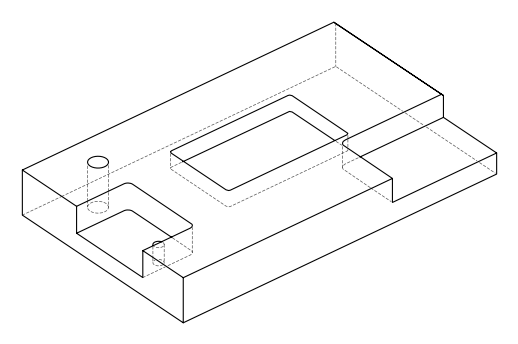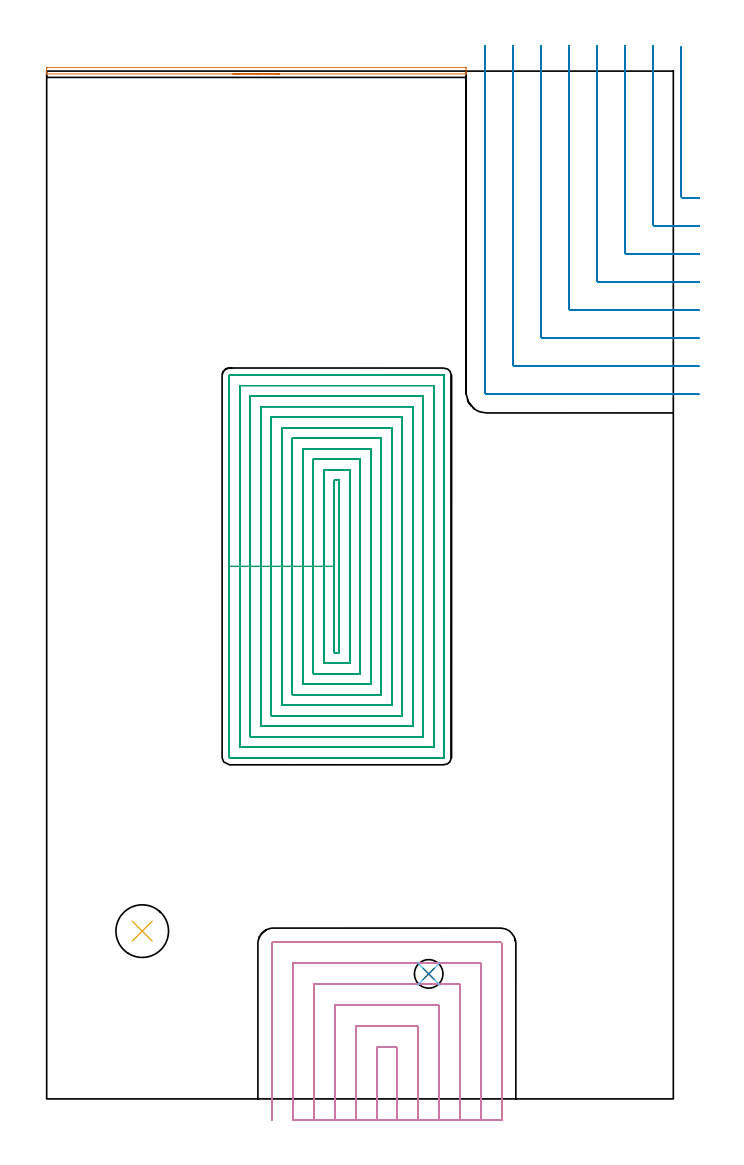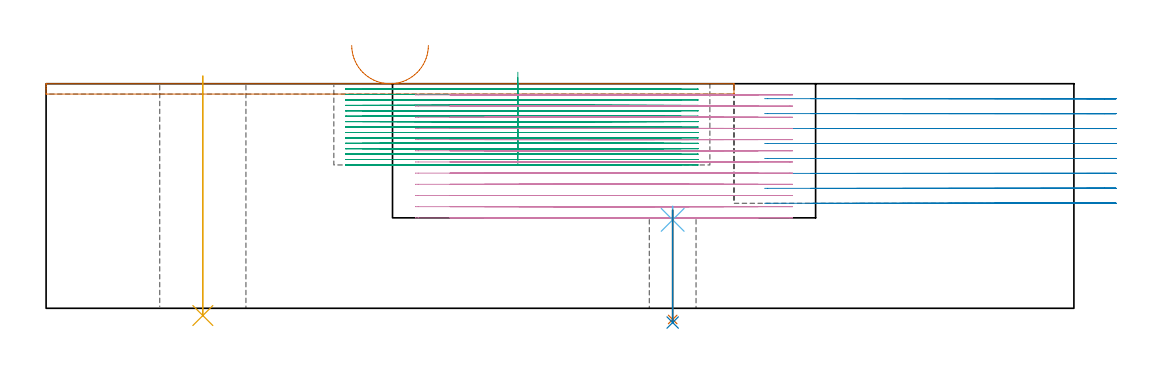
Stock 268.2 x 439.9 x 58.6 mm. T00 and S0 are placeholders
(PLAN: 8 operations, 7 tool changes, 172.9 min)
(1 AREA_MILL | FG_CHAMFER_SURFACE | UGT0205_001 | 1.59 min | 663 mm3)
(2 MILL_CORNER_NOTCH_RECTANGULAR | CORNER_NOTCH_RECTANGULAR | UGT0201_008 | Follow Part, ap 4, ae 75% | 21.92 min | 404373 mm3)
(3 MILL_RECTANGULAR_POCKET | POCKET_RECTANGULAR_STRAIGHT | UGT0201_014 | Follow Part, ap 1.5, ae 75% | 111.96 min | 353016 mm3)
(4 MILL_SLOT | SLOT_PARTIAL_RECTANGULAR | NXT0201_011 | Follow Part, ap 3, ae 75% | 36.86 min | 281877 mm3)
(5 INDEXABLE_INSERT_DRILL_THROUGH_HOLE_FROM_SOLID | STEP1HOLE | NXT0302_016 | 0.25 min | 23206 mm3)
(6 SPOT_DRILL | STEP1HOLE_1 | NXT0321_9005460120000 | 0.04 min | 6 mm3)
(7 DRILL_THROUGH_HOLE_INTO_CENTER | STEP1HOLE_1 | NXT0301_049 | 0.12 min | 1130 mm3)
(8 DRILL_TO_ENLARGE_THROUGH_HOLE | STEP1HOLE_1 | NXT0301_093 | 0.13 min | 1651 mm3)
(TOOL UGT0205_001 | Chamfer Mill 20 x 3 x 45 deg. | D20 FL50 Z2)
(TOOL UGT0201_008 | End Mill 16 mm | D16 FL32 Z4)
(TOOL UGT0201_014 | End mill 6 mm | D6 FL24 Z4)
(TOOL NXT0201_011 | ENDMILL 12mm [2P460-1200-NA 1630] | D12 FL38 Z6)
(TOOL NXT0302_016 | Index. Insert Drill 22.5mm [880-D2250L25-03] | D22.5 PA176 FL68 Z2)
(TOOL NXT0321_9005460120000 | NC Spot Drill, 142deg, 12mm, Carbide, Uncoated | D12 PA142 FL30 Z2)
(TOOL NXT0301_049 | Carbide Drill 7.8mm [860.1-0780-039A1-MM 2214] | D7.8 PA140 FL53 Z2)
(TOOL NXT0301_093 | Carbide Drill 12.2mm [860.1-1220-037A1-MM 2214] | D12.2 PA140 FL60 Z2)
(OP 1 AREA_MILL)
G17 G21 G94 G90
T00 M6
G54
G17 G0 G90 X99.75 Y438.7 S1061 M3
G43 Z68.6 H0
G94 G1 X99.712 Z67.728 F250.
X99.598 Z66.863
X99.409 Z66.012
X99.147 Z65.18
X98.813 Z64.374
X98.41 Z63.6
X97.942 Z62.864
X97.41 Z62.172
X96.821 Z61.529
X96.178 Z60.939
X95.486 Z60.408
X94.75 Z59.94
X93.976 Z59.537
X93.17 Z59.203
X92.338 Z58.941
X91.486 Z58.752
X90.622 Z58.638
X89.75 Z58.6
X0.147
X0.008 Y438.702 Z58.588
X0. Y438.708 Z58.582
Y439.009 Z58.29
Y439.467 Z57.832
Y440.05 Z57.245
Y441.224 Z56.073
X0.002 Y441.391 Z55.905
X0.147 Y441.4 Z55.9
X179.143
X179.353 Y441.397 Z55.903
X179.498 Y441.391 Z55.905
X179.5 Y441.224 Z56.073
Y440.05 Z57.245
Y439.467 Z57.832
Y439.009 Z58.29
Y438.708 Z58.582
X179.492 Y438.702 Z58.588
X179.353 Y438.7 Z58.6
X89.75
X88.878 Z58.638
X88.014 Z58.752
X87.162 Z58.941
X86.33 Z59.203
X85.524 Z59.537
X84.75 Z59.94
X84.014 Z60.408
X83.322 Z60.939
X82.679 Z61.529
X82.09 Z62.172
X81.558 Z62.864
X81.09 Z63.6
X80.687 Z64.374
X80.353 Z65.18
X80.091 Z66.012
X79.902 Z66.863
X79.788 Z67.728
X79.75 Z68.6
M5
M2
(OP 2 MILL_CORNER_NOTCH_RECTANGULAR)
G17 G21 G94 G90
T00 M6
G54
G17 G0 G90 X271.5 Y450.188 S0 M3
G43 Z68.6 H0
Z54.7
G94 G1 Y447.188 F250.
Y386.393 F500.
G3 X272.293 Y385.6 R0.8
G1 X276.2
X279.2 F250.
G0 Z68.6
X259.5 Y450.9
Z54.7
G1 Y447.9
Y374.394 F500.
G3 X260.294 Y373.6 R0.8
G1 X276.2
X279.2 F250.
G0 Z68.6
X247.5 Y450.9
Z54.7
G1 Y447.9
Y362.394 F500.
G3 X248.294 Y361.6 R0.8
G1 X276.2
X279.2 F250.
G0 Z68.6
X235.5 Y450.9
Z54.7
G1 Y447.9
Y350.394 F500.
G3 X236.294 Y349.6 R0.8
G1 X276.2
X279.2 F250.
G0 Z68.6
X223.5 Y450.9
Z54.7
G1 Y447.9
Y338.395 F500.
G3 X224.295 Y337.6 R0.8
G1 X276.2
X279.2 F250.
G0 Z68.6
X211.5 Y450.9
Z54.7
G1 Y447.9
Y326.395 F500.
G3 X212.295 Y325.6 R0.8
G1 X276.2
X279.2 F250.
G0 Z68.6
X199.5 Y450.9
Z54.7
G1 Y447.9
Y314.395 F500.
G3 X200.295 Y313.6 R0.8
G1 X276.2
X279.2 F250.
G0 Z68.6
X187.5 Y450.9
Z54.7
G1 Y447.9
Y302.396 F500.
G3 X188.296 Y301.6 R0.8
G1 X276.2
X279.2 F250.
G0 Z68.6
X271.5 Y450.188
Z50.8
G1 Y447.188
Y386.393 F500.
G3 X272.293 Y385.6 R0.8
G1 X276.2
X279.2 F250.
G0 Z68.6
X259.5 Y450.9
Z50.8
G1 Y447.9
Y374.394 F500.
G3 X260.294 Y373.6 R0.8
G1 X276.2
X279.2 F250.
G0 Z68.6
X247.5 Y450.9
Z50.8
G1 Y447.9
Y362.394 F500.
G3 X248.294 Y361.6 R0.8
G1 X276.2
X279.2 F250.
G0 Z68.6
X235.5 Y450.9
Z50.8
G1 Y447.9
Y350.394 F500.
G3 X236.294 Y349.6 R0.8
G1 X276.2
X279.2 F250.
G0 Z68.6
X223.5 Y450.9
Z50.8
G1 Y447.9
Y338.395 F500.
G3 X224.295 Y337.6 R0.8
G1 X276.2
X279.2 F250.
G0 Z68.6
X211.5 Y450.9
Z50.8
G1 Y447.9
Y326.395 F500.
G3 X212.295 Y325.6 R0.8
G1 X276.2
X279.2 F250.
G0 Z68.6
X199.5 Y450.9
Z50.8
G1 Y447.9
Y314.395 F500.
G3 X200.295 Y313.6 R0.8
G1 X276.2
X279.2 F250.
G0 Z68.6
X187.5 Y450.9
Z50.8
G1 Y447.9
Y302.396 F500.
G3 X188.296 Y301.6 R0.8
G1 X276.2
X279.2 F250.
G0 Z68.6
X271.5 Y450.188
Z46.9
G1 Y447.188
Y386.393 F500.
G3 X272.293 Y385.6 R0.8
G1 X276.2
X279.2 F250.
G0 Z68.6
X259.5 Y450.9
Z46.9
G1 Y447.9
Y374.394 F500.
G3 X260.294 Y373.6 R0.8
G1 X276.2
X279.2 F250.
G0 Z68.6
X247.5 Y450.9
Z46.9
G1 Y447.9
Y362.394 F500.
G3 X248.294 Y361.6 R0.8
G1 X276.2
X279.2 F250.
G0 Z68.6
X235.5 Y450.9
Z46.9
G1 Y447.9
Y350.394 F500.
G3 X236.294 Y349.6 R0.8
G1 X276.2
X279.2 F250.
G0 Z68.6
X223.5 Y450.9
Z46.9
G1 Y447.9
Y338.395 F500.
G3 X224.295 Y337.6 R0.8
G1 X276.2
X279.2 F250.
G0 Z68.6
X211.5 Y450.9
Z46.9
G1 Y447.9
Y326.395 F500.
G3 X212.295 Y325.6 R0.8
G1 X276.2
X279.2 F250.
G0 Z68.6
X199.5 Y450.9
Z46.9
G1 Y447.9
Y314.395 F500.
G3 X200.295 Y313.6 R0.8
G1 X276.2
X279.2 F250.
G0 Z68.6
X187.5 Y450.9
Z46.9
G1 Y447.9
Y302.396 F500.
G3 X188.296 Y301.6 R0.8
G1 X276.2
X279.2 F250.
G0 Z68.6
X271.5 Y450.188
Z43.
G1 Y447.188
Y386.393 F500.
G3 X272.293 Y385.6 R0.8
G1 X276.2
X279.2 F250.
G0 Z68.6
X259.5 Y450.9
Z43.
G1 Y447.9
Y374.394 F500.
G3 X260.294 Y373.6 R0.8
G1 X276.2
X279.2 F250.
G0 Z68.6
X247.5 Y450.9
Z43.
G1 Y447.9
Y362.394 F500.
G3 X248.294 Y361.6 R0.8
G1 X276.2
X279.2 F250.
G0 Z68.6
X235.5 Y450.9
Z43.
G1 Y447.9
Y350.394 F500.
G3 X236.294 Y349.6 R0.8
G1 X276.2
X279.2 F250.
G0 Z68.6
X223.5 Y450.9
Z43.
G1 Y447.9
Y338.395 F500.
G3 X224.295 Y337.6 R0.8
G1 X276.2
X279.2 F250.
G0 Z68.6
X211.5 Y450.9
Z43.
G1 Y447.9
Y326.395 F500.
G3 X212.295 Y325.6 R0.8
G1 X276.2
X279.2 F250.
G0 Z68.6
X199.5 Y450.9
Z43.
G1 Y447.9
Y314.395 F500.
G3 X200.295 Y313.6 R0.8
G1 X276.2
X279.2 F250.
G0 Z68.6
X187.5 Y450.9
Z43.
G1 Y447.9
Y302.396 F500.
G3 X188.296 Y301.6 R0.8
G1 X276.2
X279.2 F250.
G0 Z68.6
X271.5 Y450.188
Z39.1
G1 Y447.188
Y386.393 F500.
G3 X272.293 Y385.6 R0.8
G1 X276.2
X279.2 F250.
G0 Z68.6
X259.5 Y450.9
Z39.1
G1 Y447.9
Y374.394 F500.
G3 X260.294 Y373.6 R0.8
G1 X276.2
X279.2 F250.
G0 Z68.6
X247.5 Y450.9
Z39.1
G1 Y447.9
Y362.394 F500.
G3 X248.294 Y361.6 R0.8
G1 X276.2
X279.2 F250.
G0 Z68.6
X235.5 Y450.9
Z39.1
G1 Y447.9
Y350.394 F500.
G3 X236.294 Y349.6 R0.8
G1 X276.2
X279.2 F250.
G0 Z68.6
X223.5 Y450.9
Z39.1
G1 Y447.9
Y338.395 F500.
G3 X224.295 Y337.6 R0.8
G1 X276.2
X279.2 F250.
G0 Z68.6
X211.5 Y450.9
Z39.1
G1 Y447.9
Y326.395 F500.
G3 X212.295 Y325.6 R0.8
G1 X276.2
X279.2 F250.
G0 Z68.6
X199.5 Y450.9
Z39.1
G1 Y447.9
Y314.395 F500.
G3 X200.295 Y313.6 R0.8
G1 X276.2
X279.2 F250.
G0 Z68.6
X187.5 Y450.9
Z39.1
G1 Y447.9
Y302.396 F500.
G3 X188.296 Y301.6 R0.8
G1 X276.2
X279.2 F250.
G0 Z68.6
X271.5 Y450.188
Z35.2
G1 Y447.188
Y386.393 F500.
G3 X272.293 Y385.6 R0.8
G1 X276.2
X279.2 F250.
G0 Z68.6
X259.5 Y450.9
Z35.2
G1 Y447.9
Y374.394 F500.
G3 X260.294 Y373.6 R0.8
G1 X276.2
X279.2 F250.
G0 Z68.6
X247.5 Y450.9
Z35.2
G1 Y447.9
Y362.394 F500.
G3 X248.294 Y361.6 R0.8
G1 X276.2
X279.2 F250.
G0 Z68.6
X235.5 Y450.9
Z35.2
G1 Y447.9
Y350.394 F500.
G3 X236.294 Y349.6 R0.8
G1 X276.2
X279.2 F250.
G0 Z68.6
X223.5 Y450.9
Z35.2
G1 Y447.9
Y338.395 F500.
G3 X224.295 Y337.6 R0.8
G1 X276.2
X279.2 F250.
G0 Z68.6
X211.5 Y450.9
Z35.2
G1 Y447.9
Y326.395 F500.
G3 X212.295 Y325.6 R0.8
G1 X276.2
X279.2 F250.
G0 Z68.6
X199.5 Y450.9
Z35.2
G1 Y447.9
Y314.395 F500.
G3 X200.295 Y313.6 R0.8
G1 X276.2
X279.2 F250.
G0 Z68.6
X187.5 Y450.9
Z35.2
G1 Y447.9
Y302.396 F500.
G3 X188.296 Y301.6 R0.8
G1 X276.2
X279.2 F250.
G0 Z68.6
X271.5 Y450.188
Z31.3
G1 Y447.188
Y386.393 F500.
G3 X272.293 Y385.6 R0.8
G1 X276.2
X279.2 F250.
G0 Z68.6
X259.5 Y450.9
Z31.3
G1 Y447.9
Y374.394 F500.
G3 X260.294 Y373.6 R0.8
G1 X276.2
X279.2 F250.
G0 Z68.6
X247.5 Y450.9
Z31.3
G1 Y447.9
Y362.394 F500.
G3 X248.294 Y361.6 R0.8
G1 X276.2
X279.2 F250.
G0 Z68.6
X235.5 Y450.9
Z31.3
G1 Y447.9
Y350.394 F500.
G3 X236.294 Y349.6 R0.8
G1 X276.2
X279.2 F250.
G0 Z68.6
X223.5 Y450.9
Z31.3
G1 Y447.9
Y338.395 F500.
G3 X224.295 Y337.6 R0.8
G1 X276.2
X279.2 F250.
G0 Z68.6
X211.5 Y450.9
Z31.3
G1 Y447.9
Y326.395 F500.
G3 X212.295 Y325.6 R0.8
G1 X276.2
X279.2 F250.
G0 Z68.6
X199.5 Y450.9
Z31.3
G1 Y447.9
Y314.395 F500.
G3 X200.295 Y313.6 R0.8
G1 X276.2
X279.2 F250.
G0 Z68.6
X187.5 Y450.9
Z31.3
G1 Y447.9
Y302.396 F500.
G3 X188.296 Y301.6 R0.8
G1 X276.2
X279.2 F250.
G0 Z68.6
X271.5 Y450.188
Z27.4
G1 Y447.188
Y386.393 F500.
G3 X272.293 Y385.6 R0.8
G1 X276.2
X279.2 F250.
G0 Z68.6
X259.5 Y450.9
Z27.4
G1 Y447.9
Y374.394 F500.
G3 X260.294 Y373.6 R0.8
G1 X276.2
X279.2 F250.
G0 Z68.6
X247.5 Y450.9
Z27.4
G1 Y447.9
Y362.394 F500.
G3 X248.294 Y361.6 R0.8
G1 X276.2
X279.2 F250.
G0 Z68.6
X235.5 Y450.9
Z27.4
G1 Y447.9
Y350.394 F500.
G3 X236.294 Y349.6 R0.8
G1 X276.2
X279.2 F250.
G0 Z68.6
X223.5 Y450.9
Z27.4
G1 Y447.9
Y338.395 F500.
G3 X224.295 Y337.6 R0.8
G1 X276.2
X279.2 F250.
G0 Z68.6
X211.5 Y450.9
Z27.4
G1 Y447.9
Y326.395 F500.
G3 X212.295 Y325.6 R0.8
G1 X276.2
X279.2 F250.
G0 Z68.6
X199.5 Y450.9
Z27.4
G1 Y447.9
Y314.395 F500.
G3 X200.295 Y313.6 R0.8
G1 X276.2
X279.2 F250.
G0 Z68.6
X187.5 Y450.9
Z27.4
G1 Y447.9
Y302.396 F500.
G3 X188.296 Y301.6 R0.8
G1 X276.2
X279.2 F250.
G0 Z68.6
M5
M2
(OP 3 MILL_RECTANGULAR_POCKET)
G17 G21 G94 G90
T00 M6
G54
G17 G0 G90 X123.1 Y244.371 S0 M3
G43 Z68.6 H0
Z61.6
G94 G1 Y227.9 Z57.187 F250.
Y191. F500.
X125.2
Y264.8
X123.1
Y227.9
X118.6
Y186.5
X129.7
Y269.3
X118.6
Y227.9
X114.1
Y182.
X134.2
Y273.8
X114.1
Y227.9
X109.6
Y177.5
X138.7
Y278.3
X109.6
Y227.9
X105.1
Y173.
X143.2
Y282.8
X105.1
Y227.9
X100.6
Y168.5
X147.7
Y287.3
X100.6
Y227.9
X96.1
Y164.
X152.2
Y291.8
X96.1
Y227.9
X91.6
Y159.5
X156.7
Y296.3
X91.6
Y227.9
X87.1
Y155.
X161.2
Y300.8
X87.1
Y227.9
X82.6
Y150.5
X165.7
Y305.3
X82.6
Y227.9
X78.1
Y146.2
G3 X78.3 Y146. R0.2
G1 X170.
G3 X170.2 Y146.2 R0.2
G1 Y309.6
G3 X170. Y309.8 R0.2
G1 X78.3
G3 X78.1 Y309.6 R0.2
G1 Y227.9
Y226.9
G0 X123.1 Y244.371 Z60.187
G1 Y227.9 Z55.773 F250.
Y191. F500.
X125.2
Y264.8
X123.1
Y227.9
X118.6
Y186.5
X129.7
Y269.3
X118.6
Y227.9
X114.1
Y182.
X134.2
Y273.8
X114.1
Y227.9
X109.6
Y177.5
X138.7
Y278.3
X109.6
Y227.9
X105.1
Y173.
X143.2
Y282.8
X105.1
Y227.9
X100.6
Y168.5
X147.7
Y287.3
X100.6
Y227.9
X96.1
Y164.
X152.2
Y291.8
X96.1
Y227.9
X91.6
Y159.5
X156.7
Y296.3
X91.6
Y227.9
X87.1
Y155.
X161.2
Y300.8
X87.1
Y227.9
X82.6
Y150.5
X165.7
Y305.3
X82.6
Y227.9
X78.1
Y146.2
G3 X78.3 Y146. R0.2
G1 X170.
G3 X170.2 Y146.2 R0.2
G1 Y309.6
G3 X170. Y309.8 R0.2
G1 X78.3
G3 X78.1 Y309.6 R0.2
G1 Y227.9
Y226.9
G0 X123.1 Y244.371 Z58.773
G1 Y227.9 Z54.36 F250.
Y191. F500.
X125.2
Y264.8
X123.1
Y227.9
X118.6
Y186.5
X129.7
Y269.3
X118.6
Y227.9
X114.1
Y182.
X134.2
Y273.8
X114.1
Y227.9
X109.6
Y177.5
X138.7
Y278.3
X109.6
Y227.9
X105.1
Y173.
X143.2
Y282.8
X105.1
Y227.9
X100.6
Y168.5
X147.7
Y287.3
X100.6
Y227.9
X96.1
Y164.
X152.2
Y291.8
X96.1
Y227.9
X91.6
Y159.5
X156.7
Y296.3
X91.6
Y227.9
X87.1
Y155.
X161.2
Y300.8
X87.1
Y227.9
X82.6
Y150.5
X165.7
Y305.3
X82.6
Y227.9
X78.1
Y146.2
G3 X78.3 Y146. R0.2
G1 X170.
G3 X170.2 Y146.2 R0.2
G1 Y309.6
G3 X170. Y309.8 R0.2
G1 X78.3
G3 X78.1 Y309.6 R0.2
G1 Y227.9
Y226.9
G0 X123.1 Y244.371 Z57.36
G1 Y227.9 Z52.947 F250.
Y191. F500.
X125.2
Y264.8
X123.1
Y227.9
X118.6
Y186.5
X129.7
Y269.3
X118.6
Y227.9
X114.1
Y182.
X134.2
Y273.8
X114.1
Y227.9
X109.6
Y177.5
X138.7
Y278.3
X109.6
Y227.9
X105.1
Y173.
X143.2
Y282.8
X105.1
Y227.9
X100.6
Y168.5
X147.7
Y287.3
X100.6
Y227.9
X96.1
Y164.
X152.2
Y291.8
X96.1
Y227.9
X91.6
Y159.5
X156.7
Y296.3
X91.6
Y227.9
X87.1
Y155.
X161.2
Y300.8
X87.1
Y227.9
X82.6
Y150.5
X165.7
Y305.3
X82.6
Y227.9
X78.1
Y146.2
G3 X78.3 Y146. R0.2
G1 X170.
G3 X170.2 Y146.2 R0.2
G1 Y309.6
G3 X170. Y309.8 R0.2
G1 X78.3
G3 X78.1 Y309.6 R0.2
G1 Y227.9
Y226.9
G0 X123.1 Y244.371 Z55.947
G1 Y227.9 Z51.533 F250.
Y191. F500.
X125.2
Y264.8
X123.1
Y227.9
X118.6
Y186.5
X129.7
Y269.3
X118.6
Y227.9
X114.1
Y182.
X134.2
Y273.8
X114.1
Y227.9
X109.6
Y177.5
X138.7
Y278.3
X109.6
Y227.9
X105.1
Y173.
X143.2
Y282.8
X105.1
Y227.9
X100.6
Y168.5
X147.7
Y287.3
X100.6
Y227.9
X96.1
Y164.
X152.2
Y291.8
X96.1
Y227.9
X91.6
Y159.5
X156.7
Y296.3
X91.6
Y227.9
X87.1
Y155.
X161.2
Y300.8
X87.1
Y227.9
X82.6
Y150.5
X165.7
Y305.3
X82.6
Y227.9
X78.1
Y146.2
G3 X78.3 Y146. R0.2
G1 X170.
G3 X170.2 Y146.2 R0.2
G1 Y309.6
G3 X170. Y309.8 R0.2
G1 X78.3
G3 X78.1 Y309.6 R0.2
G1 Y227.9
Y226.9
G0 X123.1 Y244.371 Z54.533
G1 Y227.9 Z50.12 F250.
Y191. F500.
X125.2
Y264.8
X123.1
Y227.9
X118.6
Y186.5
X129.7
Y269.3
X118.6
Y227.9
X114.1
Y182.
X134.2
Y273.8
X114.1
Y227.9
X109.6
Y177.5
X138.7
Y278.3
X109.6
Y227.9
X105.1
Y173.
X143.2
Y282.8
X105.1
Y227.9
X100.6
Y168.5
X147.7
Y287.3
X100.6
Y227.9
X96.1
Y164.
X152.2
Y291.8
X96.1
Y227.9
X91.6
Y159.5
X156.7
Y296.3
X91.6
Y227.9
X87.1
Y155.
X161.2
Y300.8
X87.1
Y227.9
X82.6
Y150.5
X165.7
Y305.3
X82.6
Y227.9
X78.1
Y146.2
G3 X78.3 Y146. R0.2
G1 X170.
G3 X170.2 Y146.2 R0.2
G1 Y309.6
G3 X170. Y309.8 R0.2
G1 X78.3
G3 X78.1 Y309.6 R0.2
G1 Y227.9
Y226.9
G0 X123.1 Y244.371 Z53.12
G1 Y227.9 Z48.707 F250.
Y191. F500.
X125.2
Y264.8
X123.1
Y227.9
X118.6
Y186.5
X129.7
Y269.3
X118.6
Y227.9
X114.1
Y182.
X134.2
Y273.8
X114.1
Y227.9
X109.6
Y177.5
X138.7
Y278.3
X109.6
Y227.9
X105.1
Y173.
X143.2
Y282.8
X105.1
Y227.9
X100.6
Y168.5
X147.7
Y287.3
X100.6
Y227.9
X96.1
Y164.
X152.2
Y291.8
X96.1
Y227.9
X91.6
Y159.5
X156.7
Y296.3
X91.6
Y227.9
X87.1
Y155.
X161.2
Y300.8
X87.1
Y227.9
X82.6
Y150.5
X165.7
Y305.3
X82.6
Y227.9
X78.1
Y146.2
G3 X78.3 Y146. R0.2
G1 X170.
G3 X170.2 Y146.2 R0.2
G1 Y309.6
G3 X170. Y309.8 R0.2
G1 X78.3
G3 X78.1 Y309.6 R0.2
G1 Y227.9
Y226.9
G0 X123.1 Y244.371 Z51.707
G1 Y227.9 Z47.293 F250.
Y191. F500.
X125.2
Y264.8
X123.1
Y227.9
X118.6
Y186.5
X129.7
Y269.3
X118.6
Y227.9
X114.1
Y182.
X134.2
Y273.8
X114.1
Y227.9
X109.6
Y177.5
X138.7
Y278.3
X109.6
Y227.9
X105.1
Y173.
X143.2
Y282.8
X105.1
Y227.9
X100.6
Y168.5
X147.7
Y287.3
X100.6
Y227.9
X96.1
Y164.
X152.2
Y291.8
X96.1
Y227.9
X91.6
Y159.5
X156.7
Y296.3
X91.6
Y227.9
X87.1
Y155.
X161.2
Y300.8
X87.1
Y227.9
X82.6
Y150.5
X165.7
Y305.3
X82.6
Y227.9
X78.1
Y146.2
G3 X78.3 Y146. R0.2
G1 X170.
G3 X170.2 Y146.2 R0.2
G1 Y309.6
G3 X170. Y309.8 R0.2
G1 X78.3
G3 X78.1 Y309.6 R0.2
G1 Y227.9
Y226.9
G0 X123.1 Y244.371 Z50.293
G1 Y227.9 Z45.88 F250.
Y191. F500.
X125.2
Y264.8
X123.1
Y227.9
X118.6
Y186.5
X129.7
Y269.3
X118.6
Y227.9
X114.1
Y182.
X134.2
Y273.8
X114.1
Y227.9
X109.6
Y177.5
X138.7
Y278.3
X109.6
Y227.9
X105.1
Y173.
X143.2
Y282.8
X105.1
Y227.9
X100.6
Y168.5
X147.7
Y287.3
X100.6
Y227.9
X96.1
Y164.
X152.2
Y291.8
X96.1
Y227.9
X91.6
Y159.5
X156.7
Y296.3
X91.6
Y227.9
X87.1
Y155.
X161.2
Y300.8
X87.1
Y227.9
X82.6
Y150.5
X165.7
Y305.3
X82.6
Y227.9
X78.1
Y146.2
G3 X78.3 Y146. R0.2
G1 X170.
G3 X170.2 Y146.2 R0.2
G1 Y309.6
G3 X170. Y309.8 R0.2
G1 X78.3
G3 X78.1 Y309.6 R0.2
G1 Y227.9
Y226.9
G0 X123.1 Y244.371 Z48.88
G1 Y227.9 Z44.467 F250.
Y191. F500.
X125.2
Y264.8
X123.1
Y227.9
X118.6
Y186.5
X129.7
Y269.3
X118.6
Y227.9
X114.1
Y182.
X134.2
Y273.8
X114.1
Y227.9
X109.6
Y177.5
X138.7
Y278.3
X109.6
Y227.9
X105.1
Y173.
X143.2
Y282.8
X105.1
Y227.9
X100.6
Y168.5
X147.7
Y287.3
X100.6
Y227.9
X96.1
Y164.
X152.2
Y291.8
X96.1
Y227.9
X91.6
Y159.5
X156.7
Y296.3
X91.6
Y227.9
X87.1
Y155.
X161.2
Y300.8
X87.1
Y227.9
X82.6
Y150.5
X165.7
Y305.3
X82.6
Y227.9
X78.1
Y146.2
G3 X78.3 Y146. R0.2
G1 X170.
G3 X170.2 Y146.2 R0.2
G1 Y309.6
G3 X170. Y309.8 R0.2
G1 X78.3
G3 X78.1 Y309.6 R0.2
G1 Y227.9
Y226.9
G0 X123.1 Y244.371 Z47.467
G1 Y227.9 Z43.053 F250.
Y191. F500.
X125.2
Y264.8
X123.1
Y227.9
X118.6
Y186.5
X129.7
Y269.3
X118.6
Y227.9
X114.1
Y182.
X134.2
Y273.8
X114.1
Y227.9
X109.6
Y177.5
X138.7
Y278.3
X109.6
Y227.9
X105.1
Y173.
X143.2
Y282.8
X105.1
Y227.9
X100.6
Y168.5
X147.7
Y287.3
X100.6
Y227.9
X96.1
Y164.
X152.2
Y291.8
X96.1
Y227.9
X91.6
Y159.5
X156.7
Y296.3
X91.6
Y227.9
X87.1
Y155.
X161.2
Y300.8
X87.1
Y227.9
X82.6
Y150.5
X165.7
Y305.3
X82.6
Y227.9
X78.1
Y146.2
G3 X78.3 Y146. R0.2
G1 X170.
G3 X170.2 Y146.2 R0.2
G1 Y309.6
G3 X170. Y309.8 R0.2
G1 X78.3
G3 X78.1 Y309.6 R0.2
G1 Y227.9
Y226.9
G0 X123.1 Y244.371 Z46.053
G1 Y227.9 Z41.64 F250.
Y191. F500.
X125.2
Y264.8
X123.1
Y227.9
X118.6
Y186.5
X129.7
Y269.3
X118.6
Y227.9
X114.1
Y182.
X134.2
Y273.8
X114.1
Y227.9
X109.6
Y177.5
X138.7
Y278.3
X109.6
Y227.9
X105.1
Y173.
X143.2
Y282.8
X105.1
Y227.9
X100.6
Y168.5
X147.7
Y287.3
X100.6
Y227.9
X96.1
Y164.
X152.2
Y291.8
X96.1
Y227.9
X91.6
Y159.5
X156.7
Y296.3
X91.6
Y227.9
X87.1
Y155.
X161.2
Y300.8
X87.1
Y227.9
X82.6
Y150.5
X165.7
Y305.3
X82.6
Y227.9
X78.1
Y146.2
G3 X78.3 Y146. R0.2
G1 X170.
G3 X170.2 Y146.2 R0.2
G1 Y309.6
G3 X170. Y309.8 R0.2
G1 X78.3
G3 X78.1 Y309.6 R0.2
G1 Y227.9
Y226.9
G0 X123.1 Y244.371 Z44.64
G1 Y227.9 Z40.227 F250.
Y191. F500.
X125.2
Y264.8
X123.1
Y227.9
X118.6
Y186.5
X129.7
Y269.3
X118.6
Y227.9
X114.1
Y182.
X134.2
Y273.8
X114.1
Y227.9
X109.6
Y177.5
X138.7
Y278.3
X109.6
Y227.9
X105.1
Y173.
X143.2
Y282.8
X105.1
Y227.9
X100.6
Y168.5
X147.7
Y287.3
X100.6
Y227.9
X96.1
Y164.
X152.2
Y291.8
X96.1
Y227.9
X91.6
Y159.5
X156.7
Y296.3
X91.6
Y227.9
X87.1
Y155.
X161.2
Y300.8
X87.1
Y227.9
X82.6
Y150.5
X165.7
Y305.3
X82.6
Y227.9
X78.1
Y146.2
G3 X78.3 Y146. R0.2
G1 X170.
G3 X170.2 Y146.2 R0.2
G1 Y309.6
G3 X170. Y309.8 R0.2
G1 X78.3
G3 X78.1 Y309.6 R0.2
G1 Y227.9
Y226.9
G0 X123.1 Y244.371 Z43.227
G1 Y227.9 Z38.813 F250.
Y191. F500.
X125.2
Y264.8
X123.1
Y227.9
X118.6
Y186.5
X129.7
Y269.3
X118.6
Y227.9
X114.1
Y182.
X134.2
Y273.8
X114.1
Y227.9
X109.6
Y177.5
X138.7
Y278.3
X109.6
Y227.9
X105.1
Y173.
X143.2
Y282.8
X105.1
Y227.9
X100.6
Y168.5
X147.7
Y287.3
X100.6
Y227.9
X96.1
Y164.
X152.2
Y291.8
X96.1
Y227.9
X91.6
Y159.5
X156.7
Y296.3
X91.6
Y227.9
X87.1
Y155.
X161.2
Y300.8
X87.1
Y227.9
X82.6
Y150.5
X165.7
Y305.3
X82.6
Y227.9
X78.1
Y146.2
G3 X78.3 Y146. R0.2
G1 X170.
G3 X170.2 Y146.2 R0.2
G1 Y309.6
G3 X170. Y309.8 R0.2
G1 X78.3
G3 X78.1 Y309.6 R0.2
G1 Y227.9
Y226.9
G0 X123.1 Y244.371 Z41.813
G1 Y227.9 Z37.4 F250.
Y191. F500.
X125.2
Y264.8
X123.1
Y227.9
X118.6
Y186.5
X129.7
Y269.3
X118.6
Y227.9
X114.1
Y182.
X134.2
Y273.8
X114.1
Y227.9
X109.6
Y177.5
X138.7
Y278.3
X109.6
Y227.9
X105.1
Y173.
X143.2
Y282.8
X105.1
Y227.9
X100.6
Y168.5
X147.7
Y287.3
X100.6
Y227.9
X96.1
Y164.
X152.2
Y291.8
X96.1
Y227.9
X91.6
Y159.5
X156.7
Y296.3
X91.6
Y227.9
X87.1
Y155.
X161.2
Y300.8
X87.1
Y227.9
X82.6
Y150.5
X165.7
Y305.3
X82.6
Y227.9
X78.1
Y146.2
G3 X78.3 Y146. R0.2
G1 X170.
G3 X170.2 Y146.2 R0.2
G1 Y309.6
G3 X170. Y309.8 R0.2
G1 X78.3
G3 X78.1 Y309.6 R0.2
G1 Y227.9
Y226.9
G0 Z68.6
M5
M2
(OP 4 MILL_SLOT)
G17 G21 G94 G90
T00 M6
G54
G17 G0 G90 X149.8 Y-9. S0 M3
G43 Z68.6 H1
Z55.683
G94 G1 Y-6. F250.
Y22.1 F500.
X141.4
Y-6.
Y-9. F250.
X158.8
Y-6.
Y31.1 F500.
X132.4
Y-6.
Y-9. F250.
X167.8
Y-6.
Y40.1 F500.
X123.4
Y-6.
Y-9. F250.
X176.8
Y-6.
Y49.1 F500.
X114.4
Y-6.
Y-9. F250.
X185.8
Y-6.
Y58.1 F500.
X105.4
Y-6.
Y-9. F250.
X194.8
Y-6.
Y66.4 F500.
G3 X194.1 Y67.1 R0.7
G1 X97.1
G3 X96.4 Y66.4 R0.7
G1 Y-6.
Y-9. F250.
G0 X149.8 Z52.767
G1 Y-6.
Y22.1 F500.
X141.4
Y-6.
Y-9. F250.
X158.8
Y-6.
Y31.1 F500.
X132.4
Y-6.
Y-9. F250.
X167.8
Y-6.
Y40.1 F500.
X123.4
Y-6.
Y-9. F250.
X176.8
Y-6.
Y49.1 F500.
X114.4
Y-6.
Y-9. F250.
X185.8
Y-6.
Y58.1 F500.
X105.4
Y-6.
Y-9. F250.
X194.8
Y-6.
Y66.4 F500.
G3 X194.1 Y67.1 R0.7
G1 X97.1
G3 X96.4 Y66.4 R0.7
G1 Y-6.
Y-9. F250.
G0 X149.8 Z49.85
G1 Y-6.
Y22.1 F500.
X141.4
Y-6.
Y-9. F250.
X158.8
Y-6.
Y31.1 F500.
X132.4
Y-6.
Y-9. F250.
X167.8
Y-6.
Y40.1 F500.
X123.4
Y-6.
Y-9. F250.
X176.8
Y-6.
Y49.1 F500.
X114.4
Y-6.
Y-9. F250.
X185.8
Y-6.
Y58.1 F500.
X105.4
Y-6.
Y-9. F250.
X194.8
Y-6.
Y66.4 F500.
G3 X194.1 Y67.1 R0.7
G1 X97.1
G3 X96.4 Y66.4 R0.7
G1 Y-6.
Y-9. F250.
G0 X149.8 Z46.933
G1 Y-6.
Y22.1 F500.
X141.4
Y-6.
Y-9. F250.
X158.8
Y-6.
Y31.1 F500.
X132.4
Y-6.
Y-9. F250.
X167.8
Y-6.
Y40.1 F500.
X123.4
Y-6.
Y-9. F250.
X176.8
Y-6.
Y49.1 F500.
X114.4
Y-6.
Y-9. F250.
X185.8
Y-6.
Y58.1 F500.
X105.4
Y-6.
Y-9. F250.
X194.8
Y-6.
Y66.4 F500.
G3 X194.1 Y67.1 R0.7
G1 X97.1
G3 X96.4 Y66.4 R0.7
G1 Y-6.
Y-9. F250.
G0 X149.8 Z44.017
G1 Y-6.
Y22.1 F500.
X141.4
Y-6.
Y-9. F250.
X158.8
Y-6.
Y31.1 F500.
X132.4
Y-6.
Y-9. F250.
X167.8
Y-6.
Y40.1 F500.
X123.4
Y-6.
Y-9. F250.
X176.8
Y-6.
Y49.1 F500.
X114.4
Y-6.
Y-9. F250.
X185.8
Y-6.
Y58.1 F500.
X105.4
Y-6.
Y-9. F250.
X194.8
Y-6.
Y66.4 F500.
G3 X194.1 Y67.1 R0.7
G1 X97.1
G3 X96.4 Y66.4 R0.7
G1 Y-6.
Y-9. F250.
G0 X149.8 Z41.1
G1 Y-6.
Y22.1 F500.
X141.4
Y-6.
Y-9. F250.
X158.8
Y-6.
Y31.1 F500.
X132.4
Y-6.
Y-9. F250.
X167.8
Y-6.
Y40.1 F500.
X123.4
Y-6.
Y-9. F250.
X176.8
Y-6.
Y49.1 F500.
X114.4
Y-6.
Y-9. F250.
X185.8
Y-6.
Y58.1 F500.
X105.4
Y-6.
Y-9. F250.
X194.8
Y-6.
Y66.4 F500.
G3 X194.1 Y67.1 R0.7
G1 X97.1
G3 X96.4 Y66.4 R0.7
G1 Y-6.
Y-9. F250.
G0 X149.8 Z38.183
G1 Y-6.
Y22.1 F500.
X141.4
Y-6.
Y-9. F250.
X158.8
Y-6.
Y31.1 F500.
X132.4
Y-6.
Y-9. F250.
X167.8
Y-6.
Y40.1 F500.
X123.4
Y-6.
Y-9. F250.
X176.8
Y-6.
Y49.1 F500.
X114.4
Y-6.
Y-9. F250.
X185.8
Y-6.
Y58.1 F500.
X105.4
Y-6.
Y-9. F250.
X194.8
Y-6.
Y66.4 F500.
G3 X194.1 Y67.1 R0.7
G1 X97.1
G3 X96.4 Y66.4 R0.7
G1 Y-6.
Y-9. F250.
G0 X149.8 Z35.267
G1 Y-6.
Y22.1 F500.
X141.4
Y-6.
Y-9. F250.
X158.8
Y-6.
Y31.1 F500.
X132.4
Y-6.
Y-9. F250.
X167.8
Y-6.
Y40.1 F500.
X123.4
Y-6.
Y-9. F250.
X176.8
Y-6.
Y49.1 F500.
X114.4
Y-6.
Y-9. F250.
X185.8
Y-6.
Y58.1 F500.
X105.4
Y-6.
Y-9. F250.
X194.8
Y-6.
Y66.4 F500.
G3 X194.1 Y67.1 R0.7
G1 X97.1
G3 X96.4 Y66.4 R0.7
G1 Y-6.
Y-9. F250.
G0 X149.8 Z32.35
G1 Y-6.
Y22.1 F500.
X141.4
Y-6.
Y-9. F250.
X158.8
Y-6.
Y31.1 F500.
X132.4
Y-6.
Y-9. F250.
X167.8
Y-6.
Y40.1 F500.
X123.4
Y-6.
Y-9. F250.
X176.8
Y-6.
Y49.1 F500.
X114.4
Y-6.
Y-9. F250.
X185.8
Y-6.
Y58.1 F500.
X105.4
Y-6.
Y-9. F250.
X194.8
Y-6.
Y66.4 F500.
G3 X194.1 Y67.1 R0.7
G1 X97.1
G3 X96.4 Y66.4 R0.7
G1 Y-6.
Y-9. F250.
G0 X149.8 Z29.433
G1 Y-6.
Y22.1 F500.
X141.4
Y-6.
Y-9. F250.
X158.8
Y-6.
Y31.1 F500.
X132.4
Y-6.
Y-9. F250.
X167.8
Y-6.
Y40.1 F500.
X123.4
Y-6.
Y-9. F250.
X176.8
Y-6.
Y49.1 F500.
X114.4
Y-6.
Y-9. F250.
X185.8
Y-6.
Y58.1 F500.
X105.4
Y-6.
Y-9. F250.
X194.8
Y-6.
Y66.4 F500.
G3 X194.1 Y67.1 R0.7
G1 X97.1
G3 X96.4 Y66.4 R0.7
G1 Y-6.
Y-9. F250.
G0 X149.8 Z26.517
G1 Y-6.
Y22.1 F500.
X141.4
Y-6.
Y-9. F250.
X158.8
Y-6.
Y31.1 F500.
X132.4
Y-6.
Y-9. F250.
X167.8
Y-6.
Y40.1 F500.
X123.4
Y-6.
Y-9. F250.
X176.8
Y-6.
Y49.1 F500.
X114.4
Y-6.
Y-9. F250.
X185.8
Y-6.
Y58.1 F500.
X105.4
Y-6.
Y-9. F250.
X194.8
Y-6.
Y66.4 F500.
G3 X194.1 Y67.1 R0.7
G1 X97.1
G3 X96.4 Y66.4 R0.7
G1 Y-6.
Y-9. F250.
G0 X149.8 Z23.6
G1 Y-6.
Y22.1 F500.
X141.4
Y-6.
Y-9. F250.
X158.8
Y-6.
Y31.1 F500.
X132.4
Y-6.
Y-9. F250.
X167.8
Y-6.
Y40.1 F500.
X123.4
Y-6.
Y-9. F250.
X176.8
Y-6.
Y49.1 F500.
X114.4
Y-6.
Y-9. F250.
X185.8
Y-6.
Y58.1 F500.
X105.4
Y-6.
Y-9. F250.
X194.8
Y-6.
Y66.4 F500.
G3 X194.1 Y67.1 R0.7
G1 X97.1
G3 X96.4 Y66.4 R0.7
G1 Y-6.
Y-9. F250.
G0 Z68.6
M5
M2
(OP 5 INDEXABLE_INSERT_DRILL_THROUGH_HOLE_FROM_SOLID)
G17 G21 G94 G90
T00 M6
G54
G17 G0 G90 X40.9 Y71.8 S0 M3
G43 Z68.6 H1
G94 G81 G98 Z-1.893 F250. R60.6
G80
M5
M2
(OP 6 SPOT_DRILL)
G17 G21 G94 G90
T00 M6
G54
G17 G0 G90 X163.5 Y53.5 S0 M3
G43 Z68.6 H0
G94 G81 G98 Z23.075 F250. R26.6
G80
M5
M2
(OP 7 DRILL_THROUGH_HOLE_INTO_CENTER)
G17 G21 G94 G90
T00 M6
G54
G17 G0 G90 X163.5 Y53.5 S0 M3
G43 Z68.6 H1
G94 G73 G98 Z-2.919 F250. Q6.63 R25.6
G80
M5
M2
(OP 8 DRILL_TO_ENLARGE_THROUGH_HOLE)
G17 G21 G94 G90
T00 M6
G54
G17 G0 G90 X163.5 Y53.5 S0 M3
G43 Z68.6 H1
G94 G81 G98 Z-3.72 F250. R25.6
G80
M5
M2
